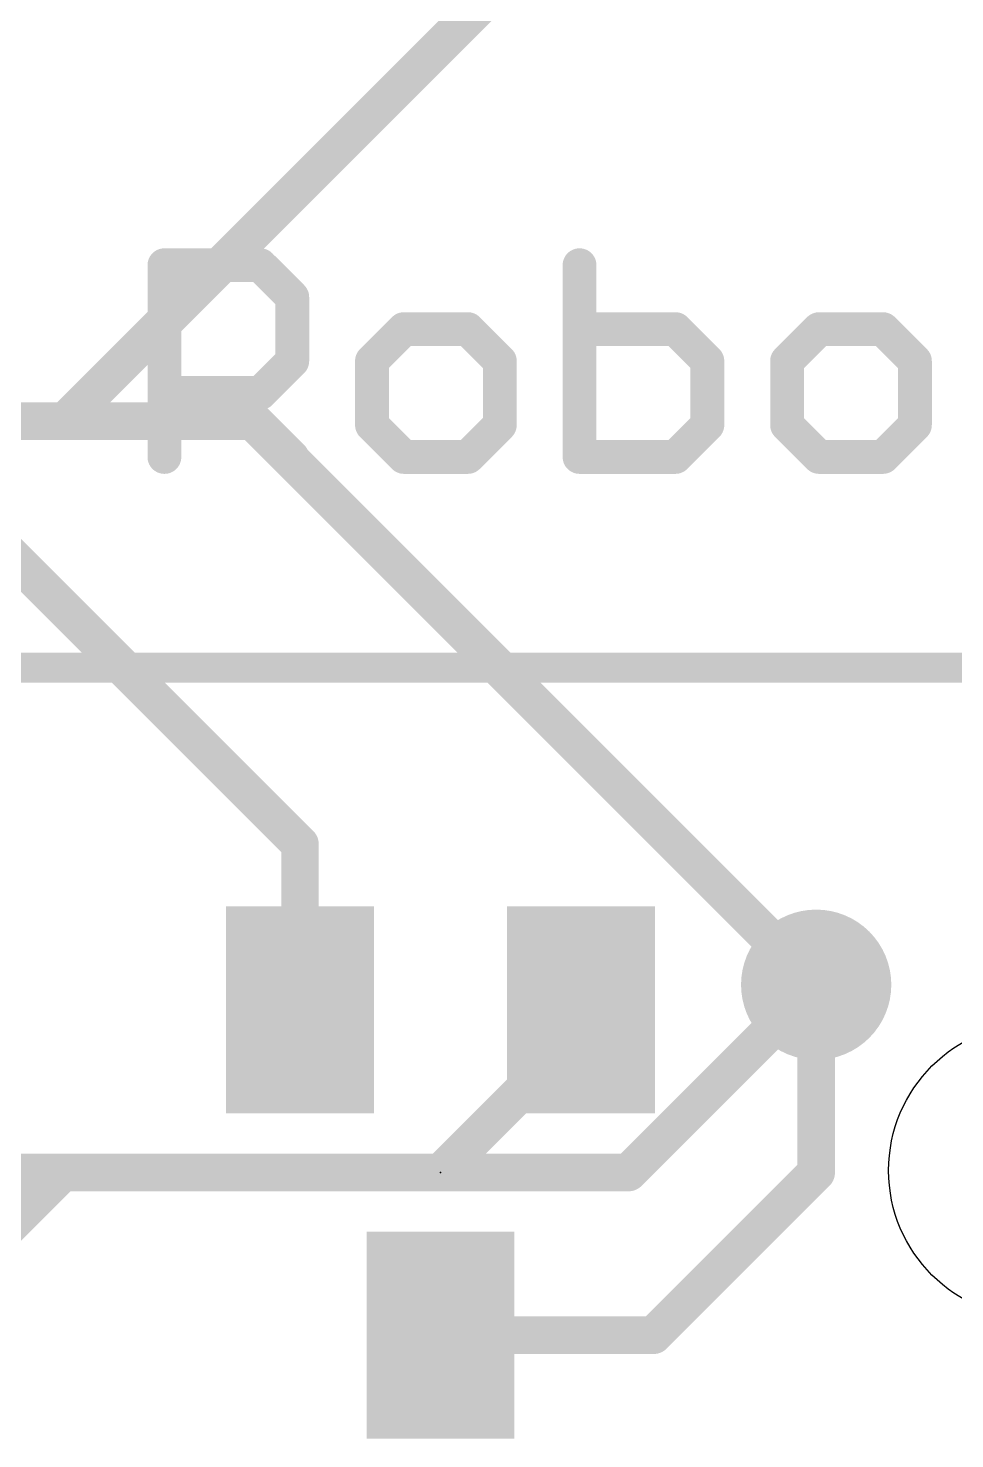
# Model space of a CAD drawing. Extents: x -5.1 to 50.9, y -12.7 to 61.1.
# Drawn here: x 36.58 to 42.85, y 26.14 to 35.68 of the extents above; entities that cross this region are included whole.
import ezdxf

# ---------------------------------------------------------------- set-up
doc = ezdxf.new("R2010")
doc.units = 0
for name, color, linetype in [('1', 12, 'CONTINUOUS'), ('16', 132, 'CONTINUOUS'), ('18', 110, 'CONTINUOUS'), ('20', 53, 'CONTINUOUS'), ('21', 53, 'CONTINUOUS'), ('24', 53, 'CONTINUOUS'), ('51', 53, 'CONTINUOUS')]:
    doc.layers.add(name, color=color, linetype=linetype)

# ---------------------------------------------------------------- blocks, each defined once
blk = doc.blocks.new('RECT')
blk.add_solid([(-0.5, -0.5), (0.5, -0.5), (-0.5, 0.5), (0.5, 0.5)])
blk = doc.blocks.new('ROUNDV')
at = {"const_width": 0.5}
blk.add_lwpolyline([(0, -0.25, 1), (0, 0.25, 1), (0, -0.25)], format="xyb", dxfattribs=at)

msp = doc.modelspace()

# ---------------------------------------------------------------- linework, layer by layer
at = {"layer": '1', "const_width": 0.254}
for points in [[(40.64, 27.94), (41.91, 29.21)], [(19.064, 27.94), (40.64, 27.94)]]:
    msp.add_lwpolyline(points, dxfattribs=at)
at = {"layer": '1', "const_width": 0.127}
for points in [[(41.9549, 29.1651, 1), (41.8651, 29.2549)], [(40.5951, 27.9849, 1), (40.6849, 27.8951)], [(40.64, 27.8765, 1), (40.64, 28.0035)]]:
    msp.add_lwpolyline(points, format="xyb", dxfattribs=at)
at = {"layer": '16', "const_width": 0.254}
for points in [[(36.83, 33.02), (43.18, 39.37)], [(36.83, 33.02), (26.67, 33.02)], [(38.1, 33.02), (36.83, 33.02)], [(41.91, 29.21), (38.1, 33.02)], [(36.068, 32.512), (38.42, 30.16)], [(38.42, 30.16), (38.42, 29.04)], [(41.91, 29.21), (41.91, 27.94)], [(40.32, 28.89), (40.32, 29.04)], [(39.37, 27.94), (40.32, 28.89)], [(35.56, 26.684), (36.816, 27.94)], [(36.816, 27.94), (39.37, 27.94)], [(41.91, 27.94), (40.81, 26.84)], [(40.81, 26.84), (39.37, 26.84)]]:
    msp.add_lwpolyline(points, dxfattribs=at)
at = {"layer": '16', "const_width": 0.127}
for points in [[(36.83, 33.0835, 1), (36.83, 32.9565)], [(36.7851, 33.0649, 1), (36.8749, 32.9751)], [(36.83, 32.9565, 1), (36.83, 33.0835)], [(38.1449, 33.0649, 1), (38.0551, 32.9751)], [(38.1, 32.9565, 1), (38.1, 33.0835)], [(38.4835, 30.16, 1), (38.3565, 30.16)], [(38.3751, 30.1151, 1), (38.4649, 30.2049)], [(41.9735, 29.21, 1), (41.8465, 29.21)], [(41.8651, 29.1651, 1), (41.9549, 29.2549)], [(38.3565, 29.04, 1), (38.4835, 29.04)], [(40.3835, 29.04, 1), (40.2565, 29.04)], [(40.3649, 28.8451, 1), (40.2751, 28.9349)], [(40.2565, 28.89, 1), (40.3835, 28.89)], [(36.816, 28.0035, 1), (36.816, 27.8765)], [(36.8609, 27.8951, 1), (36.7711, 27.9849)], [(39.3251, 27.9849, 1), (39.4149, 27.8951)], [(39.37, 27.8765, 1), (39.37, 28.0035)], [(41.9549, 27.8951, 1), (41.8651, 27.9849)], [(41.8465, 27.94, 1), (41.9735, 27.94)], [(39.37, 26.9035, 1), (39.37, 26.7765)], [(40.7651, 26.8849, 1), (40.8549, 26.7951)], [(40.81, 26.7765, 1), (40.81, 26.9035)]]:
    msp.add_lwpolyline(points, format="xyb", dxfattribs=at)
at = {"layer": '20'}
msp.add_circle((43.4, 27.954), 1, dxfattribs=at)
at = {"layer": '21', "const_width": 0.2286}
for points in [[(37.5035, 32.7785), (37.5035, 34.075)], [(37.5035, 34.075), (38.1517, 34.075)], [(38.1517, 34.075), (38.3678, 33.8589)], [(40.31, 34.075), (40.31, 32.7785)], [(38.3678, 33.8589), (38.3678, 33.4268)], [(39.1229, 33.6428), (38.9068, 33.4268)], [(39.555, 33.6428), (39.1229, 33.6428)], [(39.7711, 33.4268), (39.555, 33.6428)], [(40.9583, 33.6428), (40.31, 33.6428)], [(41.1744, 33.4268), (40.9583, 33.6428)], [(41.9294, 33.6428), (41.7133, 33.4268)], [(42.3616, 33.6428), (41.9294, 33.6428)], [(42.5777, 33.4268), (42.3616, 33.6428)], [(38.3678, 33.4268), (38.1517, 33.2107)], [(38.9068, 33.4268), (38.9068, 32.9946)], [(39.7711, 32.9946), (39.7711, 33.4268)], [(41.1744, 32.9946), (41.1744, 33.4268)], [(41.7133, 33.4268), (41.7133, 32.9946)], [(42.5777, 32.9946), (42.5777, 33.4268)], [(38.1517, 33.2107), (37.5035, 33.2107)], [(37.9357, 33.2107), (38.3678, 32.7785)], [(38.9068, 32.9946), (39.1229, 32.7785)], [(39.555, 32.7785), (39.7711, 32.9946)], [(40.9583, 32.7785), (41.1744, 32.9946)], [(41.7133, 32.9946), (41.9294, 32.7785)], [(42.3616, 32.7785), (42.5777, 32.9946)], [(39.1229, 32.7785), (39.555, 32.7785)], [(40.31, 32.7785), (40.9583, 32.7785)], [(41.9294, 32.7785), (42.3616, 32.7785)]]:
    msp.add_lwpolyline(points, dxfattribs=at)
at = {"layer": '21', "const_width": 0.1143}
for points in [[(37.5606, 34.075, 1), (37.4463, 34.075)], [(37.5035, 34.1322, 1), (37.5035, 34.0179)], [(38.1922, 34.1154, 1), (38.1113, 34.0346)], [(38.1517, 34.0179, 1), (38.1517, 34.1322)], [(40.3672, 34.075, 1), (40.2529, 34.075)], [(38.425, 33.8589, 1), (38.3107, 33.8589)], [(38.3274, 33.8185, 1), (38.4082, 33.8993)], [(39.1229, 33.7, 1), (39.1229, 33.5857)], [(39.1633, 33.6024, 1), (39.0824, 33.6832)], [(39.5954, 33.6832, 1), (39.5146, 33.6024)], [(39.555, 33.5857, 1), (39.555, 33.7)], [(40.31, 33.7, 1), (40.31, 33.5857)], [(40.9987, 33.6832, 1), (40.9179, 33.6024)], [(40.9583, 33.5857, 1), (40.9583, 33.7)], [(41.9294, 33.7, 1), (41.9294, 33.5857)], [(41.9698, 33.6024, 1), (41.889, 33.6832)], [(42.402, 33.6832, 1), (42.3212, 33.6024)], [(42.3616, 33.5857, 1), (42.3616, 33.7)], [(38.3107, 33.4268, 1), (38.425, 33.4268)], [(38.4082, 33.3863, 1), (38.3274, 33.4672)], [(38.9639, 33.4268, 1), (38.8496, 33.4268)], [(38.8664, 33.4672, 1), (38.9472, 33.3863)], [(39.8283, 33.4268, 1), (39.714, 33.4268)], [(39.7307, 33.3863, 1), (39.8115, 33.4672)], [(41.2315, 33.4268, 1), (41.1172, 33.4268)], [(41.134, 33.3863, 1), (41.2148, 33.4672)], [(41.7705, 33.4268, 1), (41.6562, 33.4268)], [(41.6729, 33.4672, 1), (41.7537, 33.3863)], [(42.6348, 33.4268, 1), (42.5205, 33.4268)], [(42.5373, 33.3863, 1), (42.6181, 33.4672)], [(37.5035, 33.2678, 1), (37.5035, 33.1535)], [(37.9761, 33.2511, 1), (37.8952, 33.1703)], [(38.1113, 33.2511, 1), (38.1922, 33.1703)], [(38.1517, 33.1535, 1), (38.1517, 33.2678)], [(38.9472, 33.035, 1), (38.8664, 32.9542)], [(39.8115, 32.9542, 1), (39.7307, 33.035)], [(41.2148, 32.9542, 1), (41.134, 33.035)], [(41.7537, 33.035, 1), (41.6729, 32.9542)], [(42.6181, 32.9542, 1), (42.5373, 33.035)], [(38.8496, 32.9946, 1), (38.9639, 32.9946)], [(39.714, 32.9946, 1), (39.8283, 32.9946)], [(41.1172, 32.9946, 1), (41.2315, 32.9946)], [(41.6562, 32.9946, 1), (41.7705, 32.9946)], [(42.5205, 32.9946, 1), (42.6348, 32.9946)], [(37.4463, 32.7785, 1), (37.5606, 32.7785)], [(38.3274, 32.7381, 1), (38.4082, 32.8189)], [(39.1229, 32.8357, 1), (39.1229, 32.7214)], [(39.0824, 32.7381, 1), (39.1633, 32.8189)], [(39.5146, 32.8189, 1), (39.5954, 32.7381)], [(39.555, 32.7214, 1), (39.555, 32.8357)], [(40.31, 32.8357, 1), (40.31, 32.7214)], [(40.2529, 32.7785, 1), (40.3672, 32.7785)], [(40.9179, 32.8189, 1), (40.9987, 32.7381)], [(40.9583, 32.7214, 1), (40.9583, 32.8357)], [(41.9294, 32.8357, 1), (41.9294, 32.7214)], [(41.889, 32.7381, 1), (41.9698, 32.8189)], [(42.3212, 32.8189, 1), (42.402, 32.7381)], [(42.3616, 32.7214, 1), (42.3616, 32.8357)]]:
    msp.add_lwpolyline(points, format="xyb", dxfattribs=at)
at = {"layer": '24'}
msp.add_point((39.37, 27.94), dxfattribs=at)
at = {"layer": '51', "const_width": 0.2032}
msp.add_lwpolyline([(5.4, 31.354), (45.4, 31.354)], dxfattribs=at)

# ---------------------------------------------------------------- block references
at = {"layer": '16', "yscale": 1.4}
for p in [(38.42, 29.04), (40.32, 29.04), (39.37, 26.84)]:
    msp.add_blockref('RECT', p, dxfattribs=at)
at = {"layer": '18', "xscale": 1.016, "yscale": 1.016}
msp.add_blockref('ROUNDV', (41.91, 29.21), dxfattribs=at)
msp.add_blockref('ROUNDV', (41.91, 29.21), dxfattribs=at)

doc.saveas('drawing.dxf')
